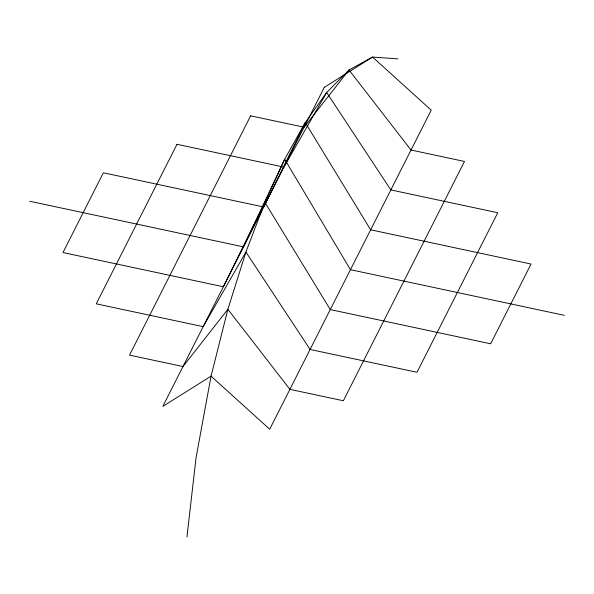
<?xml version="1.0" encoding="UTF-8"?>
<svg xmlns="http://www.w3.org/2000/svg" width="594" height="594" viewBox="0 0 594 594"><rect width="100%" height="100%" fill="white"/><g stroke="black" fill="none" stroke-linecap="round" stroke-linejoin="round"><path stroke-width="0.89" d="M186.939 536.939L196.057 457.714L211.056 376.151L227.881 309.303L245.909 252.049L264.872 202.339L284.667 159.266L305.249 122.572L326.663 92.508L349.02 69.995L372.564 57.061L397.943 58.865M29.7 201.255L243.54 246.881L284.667 159.266L350.46 269.698L564.3 315.325M264.872 202.339L223.351 286.768L62.971 252.547L103.349 172.78L263.729 206.994L305.249 122.572L370.649 229.811L531.029 264.033L490.651 343.8L330.271 309.578L264.872 202.339M176.997 144.297L96.243 303.838L203.163 326.655L245.909 252.049L310.083 349.465L417.003 372.282L497.757 212.741L390.837 189.924L326.663 92.508L283.917 167.114L176.997 144.297M250.646 115.823L129.514 355.13L182.974 366.535L227.881 309.303L289.894 389.352L343.354 400.757L464.486 161.449L411.026 150.037L349.02 69.995L304.106 127.227L250.646 115.823M324.294 87.34L162.786 406.422L211.056 376.151L269.706 429.239L431.214 110.157L372.564 57.061L324.294 87.34"/></g></svg>
